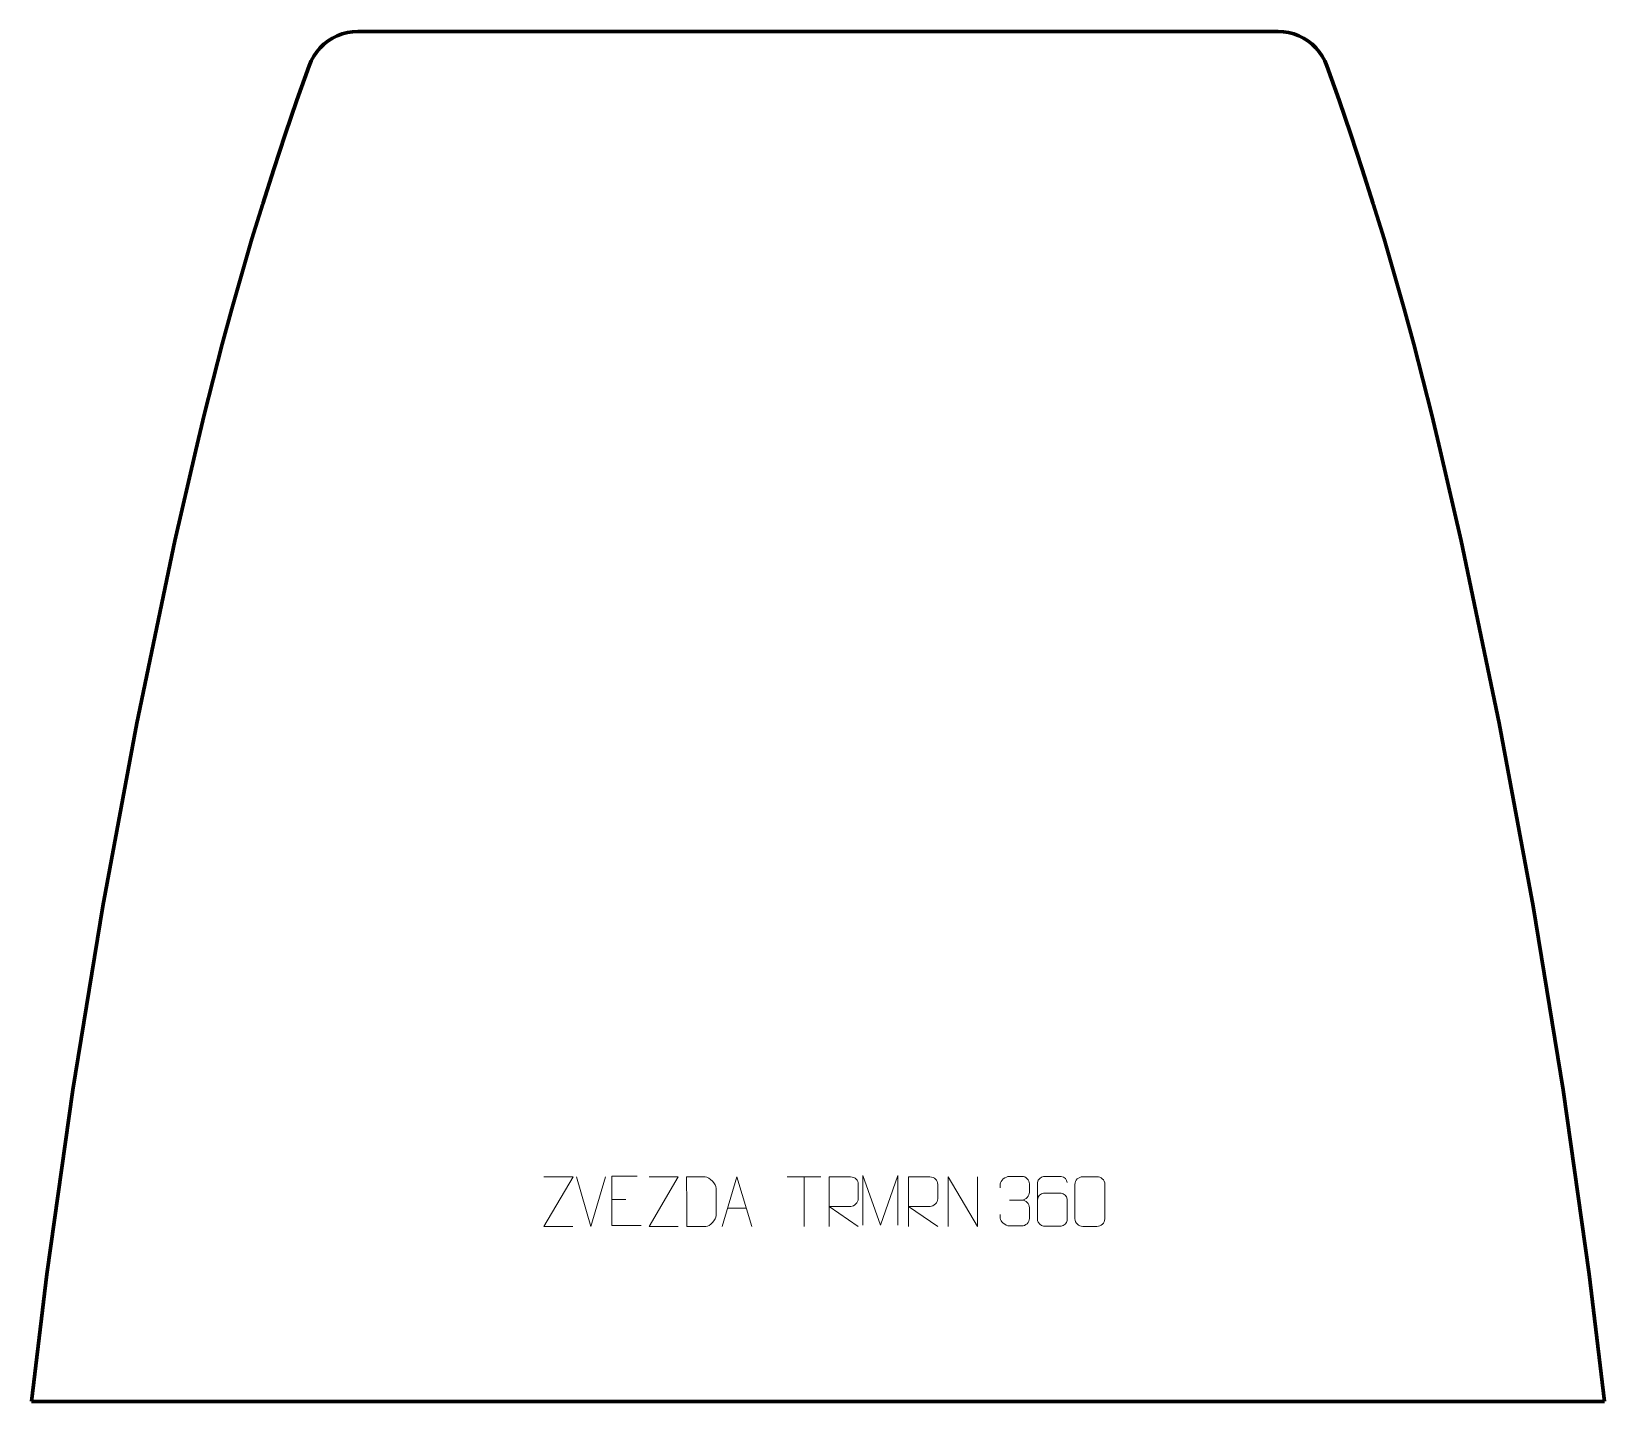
# Model space of a CAD drawing. Header units: millimetres. Extents: x -402 to 391, y 829 to 1519.
import ezdxf

# ---------------------------------------------------------------- set-up
doc = ezdxf.new("R2010")
doc.units = ezdxf.units.MM
doc.header["$MEASUREMENT"] = 0
doc.layers.add('layer 1', color=7, linetype='Continuous')

msp = doc.modelspace()

# ---------------------------------------------------------------- linework, layer by layer
at = {"layer": 'layer 1', "color": 242, "lineweight": 211}
for points in [[(-254.5161, 1512.9513), (-254.5161, 1512.9513), (-252.4184, 1514.5905), (-252.4184, 1514.5905)], [(-252.4184, 1514.5905), (-252.4184, 1514.5905), (-250.1647, 1516.0081), (-250.1647, 1516.0081)], [(-250.1647, 1516.0081), (-250.1647, 1516.0081), (-247.7784, 1517.1884), (-247.7784, 1517.1884)], [(-247.7784, 1517.1884), (-247.7784, 1517.1884), (-245.2845, 1518.1191), (-245.2845, 1518.1191)], [(-245.2845, 1518.1191), (-245.2845, 1518.1191), (-242.7086, 1518.7911), (-242.7086, 1518.7911)], [(-242.7086, 1518.7911), (-242.7086, 1518.7911), (-240.0774, 1519.1969), (-240.0774, 1519.1969)], [(-240.0774, 1519.1969), (-240.0774, 1519.1969), (-237.4183, 1519.3326), (-237.4183, 1519.3326)], [(-237.4183, 1519.3326), (-237.4183, 1519.3326), (226.1295, 1519.3326), (226.1295, 1519.3326)], [(228.7882, 1519.1969), (228.7882, 1519.1969), (226.1295, 1519.3326), (226.1295, 1519.3326)], [(231.4192, 1518.7911), (231.4192, 1518.7911), (228.7882, 1519.1969), (228.7882, 1519.1969)], [(233.9951, 1518.1191), (233.9951, 1518.1191), (231.4192, 1518.7911), (231.4192, 1518.7911)], [(236.4896, 1517.1884), (236.4896, 1517.1884), (233.9951, 1518.1191), (233.9951, 1518.1191)], [(238.8759, 1516.0081), (238.8759, 1516.0081), (236.4896, 1517.1884), (236.4896, 1517.1884)], [(241.1296, 1514.5905), (241.1296, 1514.5905), (238.8759, 1516.0081), (238.8759, 1516.0081)], [(243.2273, 1512.9513), (243.2273, 1512.9513), (241.1296, 1514.5905), (241.1296, 1514.5905)], [(-260.9378, 1504.5431), (-260.9378, 1504.5431), (-259.6635, 1506.8804), (-259.6635, 1506.8804)], [(-259.6635, 1506.8804), (-259.6635, 1506.8804), (-258.1573, 1509.0761), (-258.1573, 1509.0761)], [(-258.1573, 1509.0761), (-258.1573, 1509.0761), (-256.436, 1511.1064), (-256.436, 1511.1064)], [(-256.436, 1511.1064), (-256.436, 1511.1064), (-254.5161, 1512.9513), (-254.5161, 1512.9513)], [(245.1471, 1511.1064), (245.1471, 1511.1064), (243.2273, 1512.9513), (243.2273, 1512.9513)], [(246.8691, 1509.0761), (246.8691, 1509.0761), (245.1471, 1511.1064), (245.1471, 1511.1064)], [(248.3747, 1506.8804), (248.3747, 1506.8804), (246.8691, 1509.0761), (246.8691, 1509.0761)], [(249.649, 1504.5431), (249.649, 1504.5431), (248.3747, 1506.8804), (248.3747, 1506.8804)], [(-268.104, 1484.7765), (-268.104, 1484.7765), (-261.9673, 1502.0884), (-261.9673, 1502.0884)], [(-261.9673, 1502.0884), (-261.9673, 1502.0884), (-260.9378, 1504.5431), (-260.9378, 1504.5431)], [(250.6785, 1502.0884), (250.6785, 1502.0884), (249.649, 1504.5431), (249.649, 1504.5431)], [(256.815, 1484.7765), (256.815, 1484.7765), (250.6785, 1502.0884), (250.6785, 1502.0884)], [(-274.0528, 1467.3987), (-274.0528, 1467.3987), (-268.104, 1484.7765), (-268.104, 1484.7765)], [(262.764, 1467.3987), (262.764, 1467.3987), (256.815, 1484.7765), (256.815, 1484.7765)], [(-279.8142, 1449.9581), (-279.8142, 1449.9581), (-274.0528, 1467.3987), (-274.0528, 1467.3987)], [(268.5249, 1449.9581), (268.5249, 1449.9581), (262.764, 1467.3987), (262.764, 1467.3987)], [(-285.3863, 1432.4565), (-285.3863, 1432.4565), (-279.8142, 1449.9581), (-279.8142, 1449.9581)], [(274.0969, 1432.4565), (274.0969, 1432.4565), (268.5249, 1449.9581), (268.5249, 1449.9581)], [(-285.3863, 1432.4565), (-285.3863, 1432.4565), (-290.7687, 1414.8951), (-290.7687, 1414.8951)], [(274.0969, 1432.4565), (274.0969, 1432.4565), (279.4805, 1414.8951), (279.4805, 1414.8951)], [(-295.9621, 1397.2772), (-295.9621, 1397.2772), (-290.7687, 1414.8951), (-290.7687, 1414.8951)], [(284.6727, 1397.2772), (284.6727, 1397.2772), (279.4805, 1414.8951), (279.4805, 1414.8951)], [(-300.9641, 1379.6041), (-300.9641, 1379.6041), (-295.9621, 1397.2772), (-295.9621, 1397.2772)], [(289.6753, 1379.6041), (289.6753, 1379.6041), (284.6727, 1397.2772), (284.6727, 1397.2772)], [(-305.7751, 1361.8782), (-305.7751, 1361.8782), (-300.9641, 1379.6041), (-300.9641, 1379.6041)], [(294.4863, 1361.8782), (294.4863, 1361.8782), (289.6753, 1379.6041), (289.6753, 1379.6041)], [(-310.3948, 1344.1006), (-310.3948, 1344.1006), (-305.7751, 1361.8782), (-305.7751, 1361.8782)], [(299.1054, 1344.1006), (299.1054, 1344.1006), (294.4863, 1361.8782), (294.4863, 1361.8782)], [(-314.8217, 1326.2747), (-314.8217, 1326.2747), (-310.3948, 1344.1006), (-310.3948, 1344.1006)], [(303.5323, 1326.2747), (303.5323, 1326.2747), (299.1054, 1344.1006), (299.1054, 1344.1006)], [(-319.0558, 1308.4022), (-319.0558, 1308.4022), (-314.8217, 1326.2747), (-314.8217, 1326.2747)], [(307.7665, 1308.4022), (307.7665, 1308.4022), (303.5323, 1326.2747), (303.5323, 1326.2747)], [(-329.6138, 1262.7374), (-329.6138, 1262.7374), (-319.0558, 1308.4022), (-319.0558, 1308.4022)], [(318.3249, 1262.7374), (318.3249, 1262.7374), (307.7665, 1308.4022), (307.7665, 1308.4022)], [(-329.6138, 1262.7374), (-329.6138, 1262.7374), (-348.7487, 1170.9724), (-348.7487, 1170.9724)], [(337.4597, 1170.9724), (337.4597, 1170.9724), (318.3249, 1262.7374), (318.3249, 1262.7374)], [(-365.8939, 1078.8148), (-365.8939, 1078.8148), (-348.7487, 1170.9724), (-348.7487, 1170.9724)], [(354.6051, 1078.8148), (354.6051, 1078.8148), (337.4597, 1170.9724), (337.4597, 1170.9724)], [(-381.0408, 986.3073), (-381.0408, 986.3073), (-365.8939, 1078.8148), (-365.8939, 1078.8148)], [(369.7515, 986.3073), (369.7515, 986.3073), (354.6051, 1078.8148), (354.6051, 1078.8148)], [(-394.1825, 893.4939), (-394.1825, 893.4939), (-381.0408, 986.3073), (-381.0408, 986.3073)], [(382.8935, 893.4939), (382.8935, 893.4939), (369.7515, 986.3073), (369.7515, 986.3073)], [(-401.8548, 829.3331), (-401.8548, 829.3331), (-394.1825, 893.4939), (-394.1825, 893.4939)], [(390.566, 829.3331), (390.566, 829.3331), (382.8935, 893.4939), (382.8935, 893.4939)], [(-401.8548, 829.3331), (-401.8548, 829.3331), (390.566, 829.3331), (390.566, 829.3331)]]:
    msp.add_open_spline(points, degree=3, dxfattribs=at)
at = {"layer": 'layer 1', "color": 250, "lineweight": 9}
for points, knots in [([(16.8935, 918.2287), (16.8935, 918.2287), (16.8935, 943.1866), (16.8935, 943.1866), (16.8935, 943.1866), (16.8935, 943.1866), (25.8186, 918.2287), (25.8186, 918.2287), (25.8186, 918.2287), (25.8186, 918.2287), (34.5785, 943.1861), (34.5785, 943.1861), (34.5785, 943.1861), (34.5785, 943.1861), (34.5785, 918.2287), (34.5785, 918.2287)], [0, 0, 0, 0, 0.2, 0.2, 0.2, 0.2, 0.4, 0.4, 0.4, 0.4, 0.6, 0.6, 0.6, 0.6, 1, 1, 1, 1]), ([(-129.0686, 917.5238), (-129.0686, 917.5238), (-143.6876, 917.5238), (-143.6876, 917.5238), (-143.6876, 917.5238), (-143.6876, 917.5238), (-129.0443, 942.4812), (-129.0443, 942.4812), (-129.0443, 942.4812), (-129.0443, 942.4812), (-143.6876, 942.4812), (-143.6876, 942.4812)], [0, 0, 0, 0, 0.25, 0.25, 0.25, 0.25, 0.5, 0.5, 0.5, 0.5, 1, 1, 1, 1]), ([(-96.6601, 942.8822), (-96.6601, 942.8822), (-109.534, 942.8822), (-109.534, 942.8822), (-109.534, 942.8822), (-109.534, 942.8822), (-109.534, 917.9286), (-109.534, 917.9286), (-109.534, 917.9286), (-109.534, 917.9286), (-94.6682, 917.9286), (-94.6682, 917.9286)], [0, 0, 0, 0, 0.25, 0.25, 0.25, 0.25, 0.5, 0.5, 0.5, 0.5, 1, 1, 1, 1]), ([(-76.0686, 917.5238), (-76.0686, 917.5238), (-90.6876, 917.5238), (-90.6876, 917.5238), (-90.6876, 917.5238), (-90.6876, 917.5238), (-76.0443, 942.4812), (-76.0443, 942.4812), (-76.0443, 942.4812), (-76.0443, 942.4812), (-90.6876, 942.4812), (-90.6876, 942.4812)], [0, 0, 0, 0, 0.25, 0.25, 0.25, 0.25, 0.5, 0.5, 0.5, 0.5, 1, 1, 1, 1]), ([(-71.7582, 917.5539), (-69.4264, 917.5543), (-64.4762, 917.5303), (-62.1447, 917.53), (-62.1447, 917.53), (-60.2197, 917.4246), (-56.9011, 920.9662), (-56.9123, 922.9835), (-56.9123, 922.9835), (-56.9127, 928.7536), (-56.9127, 930.9233), (-56.9123, 936.6926), (-56.9123, 936.6926), (-56.9166, 938.8307), (-60.2911, 942.4908), (-62.4435, 942.4773), (-62.4435, 942.4773), (-64.7692, 942.4773), (-69.4935, 942.4773), (-71.8196, 942.4773), (-71.8196, 942.4773), (-71.8192, 936.7304), (-71.7579, 923.3012), (-71.7582, 917.5539)], [0, 0, 0, 0, 0.14285714, 0.14285714, 0.14285714, 0.14285714, 0.28571429, 0.28571429, 0.28571429, 0.28571429, 0.42857143, 0.42857143, 0.42857143, 0.42857143, 0.57142857, 0.57142857, 0.57142857, 0.57142857, 0.71428571, 0.71428571, 0.71428571, 0.71428571, 1, 1, 1, 1]), ([(-53.8364, 917.5258), (-53.8364, 917.5258), (-46.4654, 942.4793), (-46.4654, 942.4793), (-46.4654, 942.4793), (-46.4654, 942.4793), (-38.8955, 917.5258), (-38.8955, 917.5258)], [0, 0, 0, 0, 0.33333333, 0.33333333, 0.33333333, 0.33333333, 1, 1, 1, 1]), ([(-0.0124, 917.5258), (-0.0124, 917.5258), (-0.0124, 942.4793), (-0.0124, 942.4793), (-0.0124, 942.4793), (3.5824, 942.4793), (7.1779, 942.4793), (10.7731, 942.4793), (10.7731, 942.4793), (13.0984, 942.4416), (14.6557, 940.9516), (14.6516, 938.5852), (14.6516, 938.5852), (14.6512, 936.5497), (14.6512, 933.4903), (14.6516, 931.4543), (14.6516, 931.4543), (14.6451, 929.5788), (12.8328, 927.637), (10.8233, 927.6179), (10.8233, 927.6179), (10.8233, 927.6179), (-0.0124, 927.6179), (-0.0124, 927.6179), (-0.0124, 927.6179), (-0.0124, 927.6179), (14.6423, 917.5258), (14.6423, 917.5258)], [0, 0, 0, 0, 0.125, 0.125, 0.125, 0.125, 0.25, 0.25, 0.25, 0.25, 0.375, 0.375, 0.375, 0.375, 0.5, 0.5, 0.5, 0.5, 0.625, 0.625, 0.625, 0.625, 0.75, 0.75, 0.75, 0.75, 1, 1, 1, 1]), ([(39.9876, 917.5258), (39.9876, 917.5258), (39.9876, 942.4793), (39.9876, 942.4793), (39.9876, 942.4793), (43.5824, 942.4793), (47.1779, 942.4793), (50.7731, 942.4793), (50.7731, 942.4793), (53.0984, 942.4416), (54.6557, 940.9516), (54.6516, 938.5852), (54.6516, 938.5852), (54.6512, 936.5497), (54.6512, 933.4903), (54.6516, 931.4543), (54.6516, 931.4543), (54.6451, 929.5788), (52.8328, 927.637), (50.8233, 927.6179), (50.8233, 927.6179), (50.8233, 927.6179), (39.9876, 927.6179), (39.9876, 927.6179), (39.9876, 927.6179), (39.9876, 927.6179), (54.6423, 917.5258), (54.6423, 917.5258)], [0, 0, 0, 0, 0.125, 0.125, 0.125, 0.125, 0.25, 0.25, 0.25, 0.25, 0.375, 0.375, 0.375, 0.375, 0.5, 0.5, 0.5, 0.5, 0.625, 0.625, 0.625, 0.625, 0.75, 0.75, 0.75, 0.75, 1, 1, 1, 1]), ([(59.9923, 917.5258), (59.9923, 917.5258), (59.9923, 942.4793), (59.9923, 942.4793), (59.9923, 942.4793), (59.9923, 942.4793), (74.6471, 917.5258), (74.6471, 917.5258), (74.6471, 917.5258), (74.6471, 917.5258), (74.6471, 942.4793), (74.6471, 942.4793)], [0, 0, 0, 0, 0.25, 0.25, 0.25, 0.25, 0.5, 0.5, 0.5, 0.5, 1, 1, 1, 1]), ([(86.1357, 937.0335), (86.1357, 937.0335), (86.1357, 938.8907), (86.1357, 938.8907), (86.1357, 938.8907), (86.1214, 940.6326), (88.7859, 942.7507), (90.845, 942.728), (90.845, 942.728), (92.9091, 942.728), (94.9731, 942.728), (97.0368, 942.728), (97.0368, 942.728), (99.2313, 942.7368), (100.8296, 940.89), (100.874, 938.9779), (100.874, 938.9779), (100.8736, 937.5428), (100.8736, 936.1077), (100.874, 934.6722), (100.874, 934.6722), (100.8254, 933.0187), (99.2228, 930.7887), (97.0245, 930.7987), (97.0245, 930.7987), (99.2282, 930.7875), (100.8362, 928.9843), (100.8902, 926.9248), (100.8902, 926.9248), (100.8898, 925.1401), (100.8898, 923.3554), (100.8902, 921.5703), (100.8902, 921.5703), (100.9003, 919.5089), (98.8454, 917.7458), (97.0245, 917.7539), (97.0245, 917.7539), (94.9592, 917.7542), (92.894, 917.7542), (90.8284, 917.7539), (90.8284, 917.7539), (88.6598, 917.7654), (86.1288, 920.1656), (86.1102, 921.6274), (86.1102, 921.6274), (86.1102, 921.6274), (86.1102, 923.536), (86.1102, 923.536)], [0, 0, 0, 0, 0.07692308, 0.07692308, 0.07692308, 0.07692308, 0.15384615, 0.15384615, 0.15384615, 0.15384615, 0.23076923, 0.23076923, 0.23076923, 0.23076923, 0.30769231, 0.30769231, 0.30769231, 0.30769231, 0.38461538, 0.38461538, 0.38461538, 0.38461538, 0.46153846, 0.46153846, 0.46153846, 0.46153846, 0.53846154, 0.53846154, 0.53846154, 0.53846154, 0.61538462, 0.61538462, 0.61538462, 0.61538462, 0.69230769, 0.69230769, 0.69230769, 0.69230769, 0.76923077, 0.76923077, 0.76923077, 0.76923077, 0.84615385, 0.84615385, 0.84615385, 0.84615385, 1, 1, 1, 1]), ([(119.8659, 939.659), (119.8418, 940.9985), (118.4856, 942.6517), (116.9137, 942.6174), (116.9137, 942.6174), (113.9289, 942.6171), (110.9437, 942.6171), (107.9583, 942.6174), (107.9583, 942.6174), (106.7392, 942.6323), (105.011, 941.1947), (105.006, 939.659), (105.006, 939.659), (105.0063, 933.2985), (105.0063, 926.9377), (105.006, 920.577), (105.006, 920.577), (105.0107, 919.4141), (106.7392, 917.643), (107.9583, 917.6186), (107.9583, 917.6186), (110.9437, 917.6189), (113.9289, 917.6189), (116.9137, 917.6186), (116.9137, 917.6186), (118.1918, 917.6624), (119.8615, 919.2769), (119.8659, 920.577), (119.8659, 920.577), (119.8659, 924.1603), (119.8659, 927.7434), (119.8659, 931.3261), (119.8659, 931.3261), (119.8274, 932.8043), (118.2447, 934.2372), (116.9137, 934.2352), (116.9137, 934.2352), (113.9289, 934.2355), (110.9437, 934.2355), (107.9583, 934.2352), (107.9583, 934.2352), (106.6288, 934.2402), (104.9858, 932.7329), (105.0275, 931.3044)], [0, 0, 0, 0, 0.08333333, 0.08333333, 0.08333333, 0.08333333, 0.16666667, 0.16666667, 0.16666667, 0.16666667, 0.25, 0.25, 0.25, 0.25, 0.33333333, 0.33333333, 0.33333333, 0.33333333, 0.41666667, 0.41666667, 0.41666667, 0.41666667, 0.5, 0.5, 0.5, 0.5, 0.58333333, 0.58333333, 0.58333333, 0.58333333, 0.66666667, 0.66666667, 0.66666667, 0.66666667, 0.75, 0.75, 0.75, 0.75, 0.83333333, 0.83333333, 0.83333333, 0.83333333, 1, 1, 1, 1]), ([(127.737, 942.5396), (130.1031, 942.5396), (132.4696, 942.5396), (134.8361, 942.5396), (134.8361, 942.5396), (136.8166, 942.5752), (138.8426, 941.0809), (138.8697, 938.6388), (138.8697, 938.6388), (138.8693, 932.8814), (138.8693, 927.1236), (138.8697, 921.3654), (138.8697, 921.3654), (138.7276, 919.0378), (137.0212, 917.5555), (134.8361, 917.5447), (134.8361, 917.5447), (132.4637, 917.5451), (130.0913, 917.5451), (127.7193, 917.5447), (127.7193, 917.5447), (125.7608, 917.4391), (123.7544, 919.327), (123.7658, 921.348), (123.7658, 921.348), (123.7662, 927.1286), (123.7662, 932.9089), (123.7658, 938.6887), (123.7658, 938.6887), (123.7701, 940.8307), (125.5472, 942.5532), (127.737, 942.5396)], [0, 0, 0, 0, 0.11111111, 0.11111111, 0.11111111, 0.11111111, 0.22222222, 0.22222222, 0.22222222, 0.22222222, 0.33333333, 0.33333333, 0.33333333, 0.33333333, 0.44444444, 0.44444444, 0.44444444, 0.44444444, 0.55555556, 0.55555556, 0.55555556, 0.55555556, 0.66666667, 0.66666667, 0.66666667, 0.66666667, 0.77777778, 0.77777778, 0.77777778, 0.77777778, 1, 1, 1, 1])]:
    msp.add_open_spline(points, degree=3, knots=knots, dxfattribs=at)
for points in [[(-120.0269, 917.5257), (-120.0269, 917.5257), (-127.3487, 942.4793), (-127.3487, 942.4793)], [(-112.705, 942.4793), (-112.705, 942.4793), (-120.0268, 917.5257), (-120.0268, 917.5257)], [(-21.174, 942.4558), (-21.174, 942.4558), (-4.1868, 942.4558), (-4.1868, 942.4558)], [(-12.6802, 917.5258), (-12.6802, 917.5258), (-12.6802, 942.4793), (-12.6802, 942.4793)], [(-109.534, 931.0025), (-109.534, 931.0025), (-102.3659, 931.0025), (-102.3659, 931.0025)], [(90.8454, 930.7883), (90.8454, 930.7883), (97.0418, 930.7883), (97.0418, 930.7883)], [(-51.1138, 926.7752), (-51.1138, 926.7752), (-41.6181, 926.7752), (-41.6181, 926.7752)]]:
    msp.add_open_spline(points, degree=3, dxfattribs=at)

doc.saveas('drawing.dxf')
